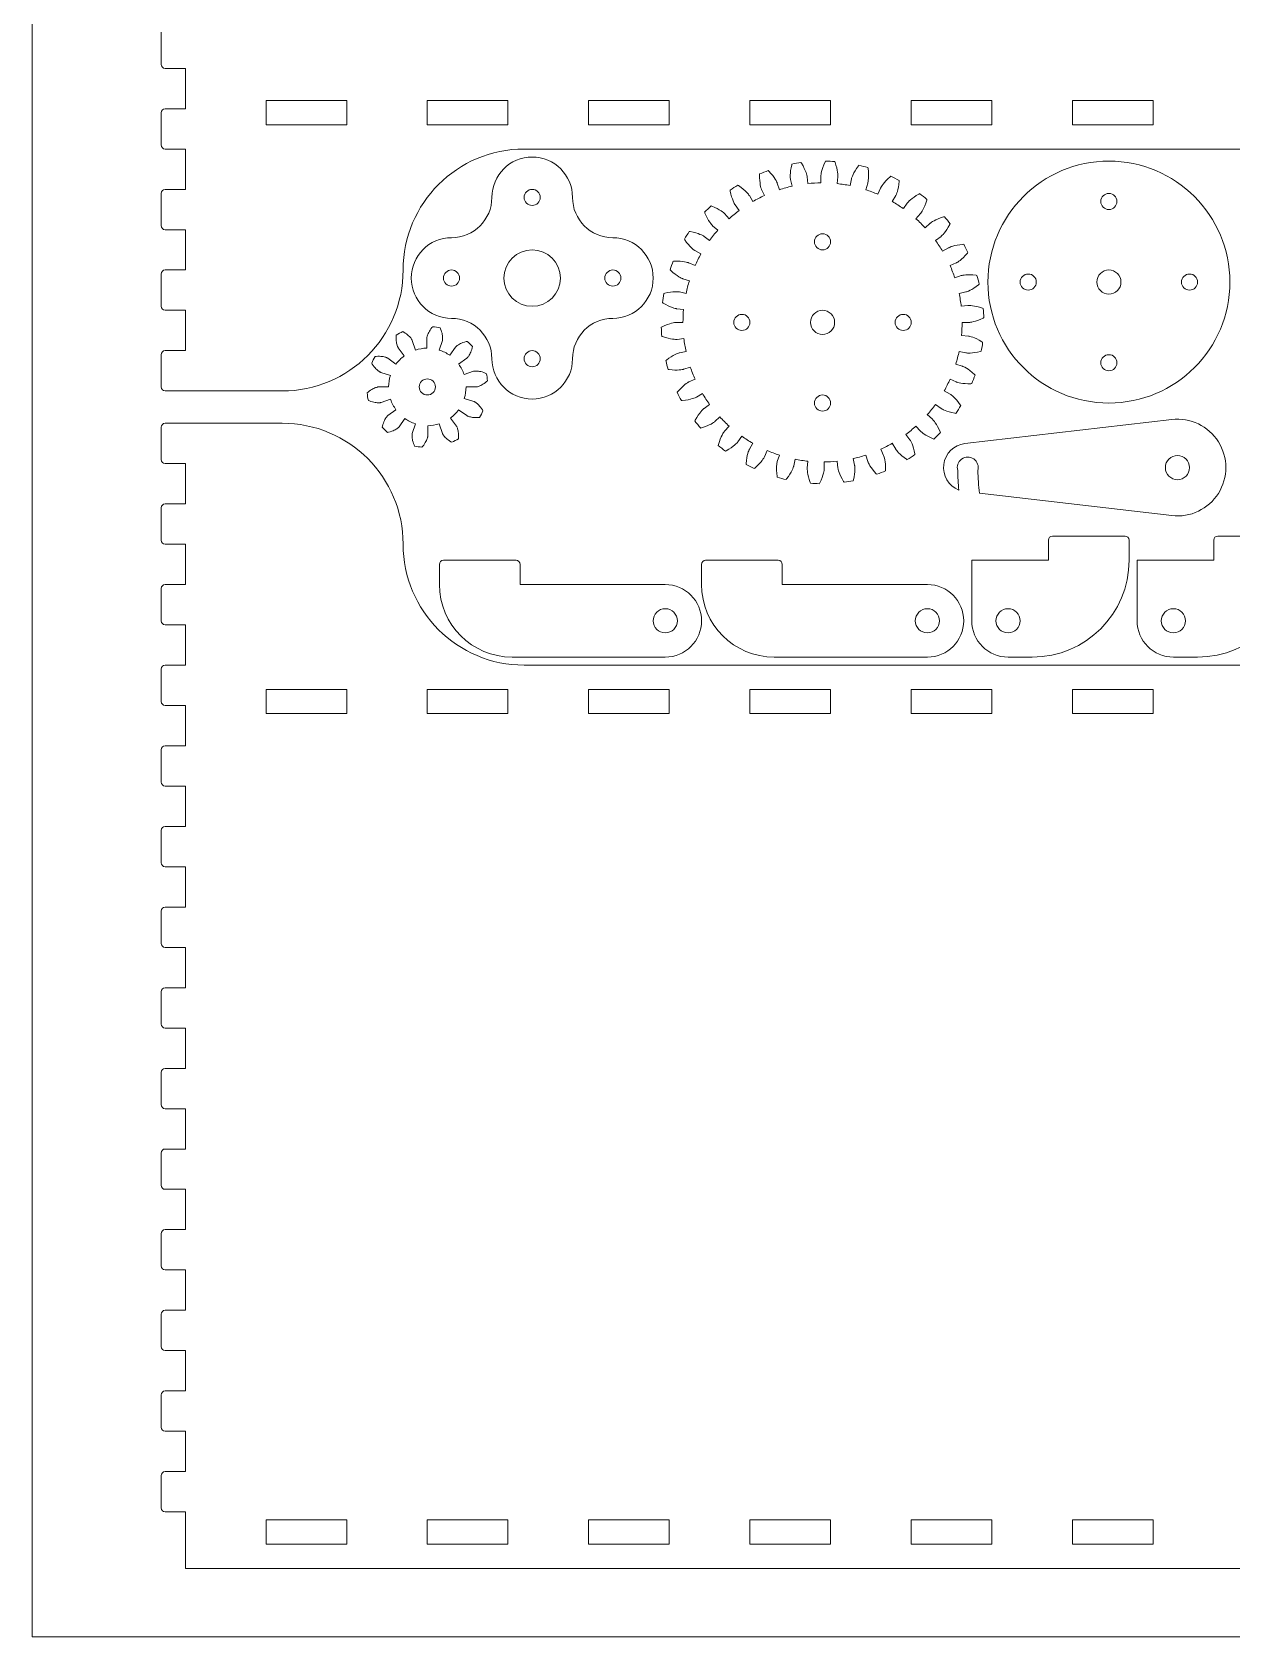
# Model space of a CAD drawing. Header units: millimetres. Extents: x 0 to 1220, y 0 to 610.
# Drawn here: x 0 to 297.5, y 0 to 398 of the extents above; entities that cross this region are included whole.
import ezdxf

# ---------------------------------------------------------------- set-up
doc = ezdxf.new("R2010")
doc.units = ezdxf.units.MM
doc.layers.get('0').update_dxf_attribs({"linetype": 'CONTINUOUS', "lineweight": 0})

msp = doc.modelspace()

# ---------------------------------------------------------------- linework, layer by layer
for p, q in [((0, 0), (0, 610)), ((32, 398), (32, 390)), ((33, 389), (38, 389)), ((38, 389), (38, 379)), ((33, 379), (38, 379)), ((58, 381), (78, 381)), ((58, 381), (58, 375)), ((78, 375), (78, 381)), ((98, 375), (98, 381)), ((98, 381), (118, 381)), ((118, 375), (118, 381)), ((138, 375), (138, 381)), ((138, 381), (158, 381)), ((158, 375), (158, 381)), ((178, 375), (178, 381)), ((178, 381), (198, 381)), ((198, 375), (198, 381)), ((218, 375), (218, 381)), ((218, 381), (238, 381)), ((238, 375), (238, 381)), ((258, 375), (258, 381)), ((258, 381), (278, 381)), ((278, 375), (278, 381)), ((32, 378), (32, 370)), ((58, 375), (78, 375)), ((98, 375), (118, 375)), ((138, 375), (158, 375)), ((178, 375), (198, 375)), ((218, 375), (238, 375)), ((258, 375), (278, 375)), ((33, 369), (38, 369)), ((38, 369), (38, 359)), ((374, 369), (122, 369)), ((180.39, 362.62), (180.4, 362.83)), ((180.39, 361.85), (180.39, 362.62)), ((182.67, 363.52), (182.53, 363.66)), ((183.19, 362.95), (182.67, 363.52)), ((183.63, 362.42), (183.19, 362.95)), ((183.98, 361.95), (183.63, 362.42)), ((187.99, 362.56), (188.02, 363.05)), ((187.99, 362.15), (187.99, 362.56)), ((188.02, 363.05), (188.08, 363.64)), ((188.08, 363.64), (188.19, 364.31)), ((188.19, 364.31), (188.35, 365.07)), ((188.35, 365.07), (188.4, 365.27)), ((190.77, 365.47), (190.65, 365.64)), ((191.16, 364.8), (190.77, 365.47)), ((191.47, 364.2), (191.16, 364.8)), ((191.72, 363.66), (191.47, 364.2)), ((191.9, 363.2), (191.72, 363.66)), ((192.03, 362.81), (191.9, 363.2)), ((192.12, 362.51), (192.03, 362.81)), ((192.17, 362.29), (192.12, 362.51)), ((192.2, 362.15), (192.17, 362.29)), ((195.59, 362.35), (195.6, 362.48)), ((195.59, 362.3), (195.59, 362.35)), ((195.59, 362.3), (195.59, 362.3)), ((195.61, 360.61), (195.59, 362.3)), ((195.6, 362.48), (195.63, 362.71)), ((195.63, 362.71), (195.68, 363.02)), ((195.68, 363.02), (195.77, 363.42)), ((195.77, 363.42), (195.9, 363.9)), ((195.9, 363.9), (196.08, 364.46)), ((196.08, 364.46), (196.32, 365.1)), ((196.32, 365.1), (196.64, 365.81)), ((196.64, 365.81), (196.73, 365.99)), ((199.09, 365.69), (199.01, 365.89)), ((199.33, 364.96), (199.09, 365.69)), ((199.51, 364.3), (199.33, 364.96)), ((199.64, 363.73), (199.51, 364.3)), ((199.72, 363.24), (199.64, 363.73)), ((199.77, 362.83), (199.72, 363.24)), ((199.8, 362.51), (199.77, 362.83)), ((199.8, 362.29), (199.8, 362.51)), ((199.8, 362.15), (199.8, 362.29)), ((203.27, 361.98), (203.39, 362.28)), ((203.39, 362.28), (203.55, 362.65)), ((203.55, 362.65), (203.78, 363.1)), ((203.78, 363.1), (204.08, 363.61)), ((204.08, 363.61), (204.45, 364.18)), ((204.45, 364.18), (204.9, 364.81)), ((204.9, 364.81), (205.03, 364.97)), ((207.27, 364.18), (207.24, 364.39)), ((207.36, 363.42), (207.27, 364.18)), ((207.4, 362.74), (207.36, 363.42)), ((207.4, 362.15), (207.4, 362.74)), ((212.77, 362.11), (212.93, 362.24)), ((33, 359), (38, 359)), ((173.12, 358.58), (173.08, 358.78)), ((173.28, 357.82), (173.12, 358.58)), ((175.17, 359.93), (174.99, 360.04)), ((175.79, 359.48), (175.17, 359.93)), ((176.33, 359.05), (175.79, 359.48)), ((176.77, 358.66), (176.33, 359.05)), ((177.13, 358.31), (176.77, 358.66)), ((177.4, 358.02), (177.13, 358.31)), ((180.43, 361.17), (180.39, 361.85)), ((180.49, 360.59), (180.43, 361.17)), ((180.57, 360.09), (180.49, 360.59)), ((180.65, 359.69), (180.57, 360.09)), ((180.73, 359.39), (180.65, 359.69)), ((180.8, 359.17), (180.73, 359.39)), ((180.85, 359.04), (180.8, 359.17)), ((180.86, 359), (180.85, 359.04)), ((180.86, 359), (180.86, 359)), ((181.57, 357.46), (180.86, 359)), ((184.26, 361.53), (183.98, 361.95)), ((184.47, 361.18), (184.26, 361.53)), ((184.62, 360.9), (184.47, 361.18)), ((184.71, 360.7), (184.62, 360.9)), ((184.77, 360.57), (184.71, 360.7)), ((184.78, 360.53), (184.77, 360.57)), ((184.78, 360.53), (184.78, 360.53)), ((185.31, 358.91), (184.78, 360.53)), ((188.01, 361.83), (187.99, 362.15)), ((188.03, 361.6), (188.01, 361.83)), ((188.05, 361.47), (188.03, 361.6)), ((188.05, 361.43), (188.05, 361.47)), ((188.05, 361.43), (188.05, 361.43)), ((188.43, 359.77), (188.05, 361.43)), ((192.21, 362.11), (192.2, 362.15)), ((192.21, 362.11), (192.21, 362.11)), ((192.38, 360.42), (192.21, 362.11)), ((199.62, 360.42), (199.79, 362.11)), ((199.79, 362.11), (199.8, 362.15)), ((199.79, 362.11), (199.79, 362.11)), ((202.82, 359.93), (203.15, 361.59)), ((203.15, 361.59), (203.16, 361.64)), ((203.15, 361.59), (203.15, 361.59)), ((203.16, 361.64), (203.2, 361.77)), ((203.2, 361.77), (203.27, 361.98)), ((206.69, 358.91), (207.22, 360.53)), ((207.22, 360.53), (207.23, 360.57)), ((207.22, 360.53), (207.22, 360.53)), ((207.23, 360.57), (207.26, 360.7)), ((207.26, 360.7), (207.31, 360.93)), ((207.31, 360.93), (207.35, 361.24)), ((207.35, 361.24), (207.39, 361.65)), ((207.39, 361.65), (207.4, 362.15)), ((209.72, 357.77), (210.39, 359.33)), ((210.39, 359.33), (210.41, 359.37)), ((210.39, 359.33), (210.39, 359.33)), ((210.41, 359.37), (210.48, 359.49)), ((210.48, 359.49), (210.59, 359.69)), ((210.59, 359.69), (210.77, 359.95)), ((210.77, 359.95), (211.01, 360.28)), ((211.01, 360.28), (211.33, 360.67)), ((211.33, 360.67), (211.72, 361.11)), ((211.72, 361.11), (212.2, 361.59)), ((212.2, 361.59), (212.77, 362.11)), ((214.43, 358.11), (214.55, 358.5)), ((214.55, 358.5), (214.67, 358.99)), ((214.67, 358.99), (214.79, 359.57)), ((214.79, 359.57), (214.89, 360.24)), ((214.89, 360.24), (214.96, 361.01)), ((214.96, 361.01), (214.97, 361.21)), ((32, 358), (32, 350)), ((168.57, 354.85), (168.37, 354.93)), ((169.27, 354.54), (168.57, 354.85)), ((169.88, 354.24), (169.27, 354.54)), ((170.4, 353.95), (169.88, 354.24)), ((173.46, 357.17), (173.28, 357.82)), ((173.64, 356.61), (173.46, 357.17)), ((173.82, 356.14), (173.64, 356.61)), ((173.98, 355.77), (173.82, 356.14)), ((174.12, 355.48), (173.98, 355.77)), ((174.23, 355.28), (174.12, 355.48)), ((174.31, 355.17), (174.23, 355.28)), ((174.33, 355.13), (174.31, 355.17)), ((174.33, 355.13), (174.33, 355.13)), ((175.35, 353.77), (174.33, 355.13)), ((177.61, 357.77), (177.4, 358.02)), ((177.75, 357.59), (177.61, 357.77)), ((177.82, 357.48), (177.75, 357.59)), ((177.85, 357.44), (177.82, 357.48)), ((177.85, 357.44), (177.85, 357.44)), ((178.7, 355.97), (177.85, 357.44)), ((213.3, 355.97), (214.15, 357.44)), ((214.15, 357.44), (214.17, 357.48)), ((214.15, 357.44), (214.15, 357.44)), ((214.17, 357.48), (214.23, 357.6)), ((214.23, 357.6), (214.32, 357.81)), ((214.32, 357.81), (214.43, 358.11)), ((216.03, 354.22), (217.01, 355.61)), ((217.01, 355.61), (217.04, 355.64)), ((217.01, 355.61), (217.01, 355.61)), ((217.04, 355.64), (217.12, 355.75)), ((217.12, 355.75), (217.28, 355.92)), ((217.28, 355.92), (217.5, 356.14)), ((217.5, 356.14), (217.81, 356.41)), ((217.81, 356.41), (218.2, 356.72)), ((218.2, 356.72), (218.68, 357.07)), ((218.68, 357.07), (219.25, 357.44)), ((219.25, 357.44), (219.91, 357.83)), ((219.91, 357.83), (220.1, 357.93)), ((220.9, 353.94), (221.12, 354.38)), ((221.12, 354.38), (221.35, 354.93)), ((221.35, 354.93), (221.59, 355.56)), ((221.59, 355.56), (221.83, 356.3)), ((221.83, 356.3), (221.88, 356.5)), ((166.84, 353.11), (166.77, 353.3)), ((167.16, 352.41), (166.84, 353.11)), ((167.47, 351.8), (167.16, 352.41)), ((167.76, 351.29), (167.47, 351.8)), ((168.04, 350.87), (167.76, 351.29)), ((168.27, 350.54), (168.04, 350.87)), ((168.47, 350.29), (168.27, 350.54)), ((168.62, 350.12), (168.47, 350.29)), ((170.82, 353.68), (170.4, 353.95)), ((171.15, 353.45), (170.82, 353.68)), ((171.4, 353.25), (171.15, 353.45)), ((171.58, 353.11), (171.4, 353.25)), ((171.68, 353.01), (171.58, 353.11)), ((171.71, 352.98), (171.68, 353.01)), ((171.71, 352.98), (171.71, 352.98)), ((172.84, 351.72), (171.71, 352.98)), ((219.16, 351.72), (220.29, 352.98)), ((220.29, 352.98), (220.32, 353.01)), ((220.29, 352.98), (220.29, 352.98)), ((220.32, 353.01), (220.41, 353.12)), ((220.41, 353.12), (220.53, 353.31)), ((220.53, 353.31), (220.7, 353.58)), ((220.7, 353.58), (220.9, 353.94)), ((221.46, 349.44), (222.71, 350.59)), ((222.71, 350.59), (222.74, 350.62)), ((222.71, 350.59), (222.71, 350.59)), ((222.74, 350.62), (222.85, 350.71)), ((222.85, 350.71), (223.03, 350.84)), ((223.03, 350.84), (223.3, 351.01)), ((223.3, 351.01), (223.66, 351.21)), ((223.66, 351.21), (224.1, 351.44)), ((224.1, 351.44), (224.64, 351.68)), ((224.64, 351.68), (225.28, 351.92)), ((225.28, 351.92), (226.01, 352.16)), ((226.01, 352.16), (226.21, 352.22)), ((227.18, 349.6), (227.56, 350.27)), ((227.56, 350.27), (227.66, 350.45)), ((33, 349), (38, 349)), ((38, 349), (38, 339)), ((161.84, 346.45), (161.73, 346.63)), ((162.3, 345.83), (161.84, 346.45)), ((163.17, 348.52), (162.96, 348.55)), ((163.92, 348.36), (163.17, 348.52)), ((164.58, 348.19), (163.92, 348.36)), ((165.15, 348.02), (164.58, 348.19)), ((165.61, 347.84), (165.15, 348.02)), ((165.99, 347.68), (165.61, 347.84)), ((166.28, 347.55), (165.99, 347.68)), ((166.47, 347.44), (166.28, 347.55)), ((166.59, 347.37), (166.47, 347.44)), ((166.63, 347.34), (166.59, 347.37)), ((166.63, 347.34), (166.63, 347.34)), ((168, 346.34), (166.63, 347.34)), ((168.72, 350.02), (168.62, 350.12)), ((168.75, 349.99), (168.72, 350.02)), ((168.75, 349.99), (168.75, 349.99)), ((170.02, 348.87), (168.75, 349.99)), ((224, 346.34), (225.37, 347.34)), ((225.37, 347.34), (225.41, 347.37)), ((225.37, 347.34), (225.37, 347.34)), ((225.41, 347.37), (225.51, 347.46)), ((225.51, 347.46), (225.68, 347.61)), ((225.68, 347.61), (225.9, 347.84)), ((225.9, 347.84), (226.16, 348.15)), ((226.16, 348.15), (226.47, 348.54)), ((226.47, 348.54), (226.81, 349.02)), ((226.81, 349.02), (227.18, 349.6)), ((162.73, 345.3), (162.3, 345.83)), ((163.12, 344.87), (162.73, 345.3)), ((163.48, 344.51), (163.12, 344.87)), ((163.78, 344.24), (163.48, 344.51)), ((164.02, 344.03), (163.78, 344.24)), ((164.21, 343.9), (164.02, 344.03)), ((164.32, 343.82), (164.21, 343.9)), ((164.36, 343.8), (164.32, 343.82)), ((164.36, 343.8), (164.36, 343.8)), ((165.84, 342.97), (164.36, 343.8)), ((225.78, 343.64), (227.24, 344.5)), ((227.24, 344.5), (227.28, 344.53)), ((227.24, 344.5), (227.24, 344.5)), ((227.28, 344.53), (227.4, 344.59)), ((227.4, 344.59), (227.61, 344.68)), ((227.61, 344.68), (227.9, 344.79)), ((227.9, 344.79), (228.29, 344.91)), ((228.29, 344.91), (228.78, 345.04)), ((228.78, 345.04), (229.35, 345.16)), ((229.35, 345.16), (230.02, 345.27)), ((230.02, 345.27), (230.79, 345.35)), ((230.79, 345.35), (231, 345.37)), ((230.93, 342.11), (231.4, 342.6)), ((231.4, 342.6), (231.92, 343.17)), ((231.92, 343.17), (232.05, 343.34)), ((33, 339), (38, 339)), ((158.34, 338.91), (158.19, 339.05)), ((158.91, 338.39), (158.34, 338.91)), ((159.44, 337.96), (158.91, 338.39)), ((159.2, 341.2), (159, 341.19)), ((159.98, 341.2), (159.2, 341.2)), ((160.66, 341.18), (159.98, 341.2)), ((161.24, 341.12), (160.66, 341.18)), ((161.74, 341.05), (161.24, 341.12)), ((162.14, 340.97), (161.74, 341.05)), ((162.45, 340.89), (162.14, 340.97)), ((162.66, 340.83), (162.45, 340.89)), ((162.79, 340.78), (162.66, 340.83)), ((162.83, 340.77), (162.79, 340.78)), ((162.83, 340.77), (162.83, 340.77)), ((164.38, 340.08), (162.83, 340.77)), ((227.62, 340.08), (229.17, 340.77)), ((229.17, 340.77), (229.21, 340.79)), ((229.17, 340.77), (229.17, 340.77)), ((229.21, 340.79), (229.33, 340.85)), ((229.33, 340.85), (229.52, 340.97)), ((229.52, 340.97), (229.78, 341.15)), ((229.78, 341.15), (230.11, 341.39)), ((230.11, 341.39), (230.49, 341.71)), ((230.49, 341.71), (230.93, 342.11)), ((32, 338), (32, 330)), ((159.92, 337.62), (159.44, 337.96)), ((160.34, 337.34), (159.92, 337.62)), ((160.69, 337.14), (160.34, 337.34)), ((160.97, 336.99), (160.69, 337.14)), ((161.18, 336.9), (160.97, 336.99)), ((161.31, 336.85), (161.18, 336.9)), ((161.35, 336.83), (161.31, 336.85)), ((161.35, 336.83), (161.35, 336.83)), ((162.97, 336.33), (161.35, 336.83)), ((228.79, 337.06), (230.4, 337.6)), ((230.4, 337.6), (230.44, 337.62)), ((230.4, 337.6), (230.4, 337.6)), ((230.44, 337.62), (230.58, 337.65)), ((230.58, 337.65), (230.8, 337.7)), ((230.8, 337.7), (231.11, 337.74)), ((231.11, 337.74), (231.52, 337.78)), ((231.52, 337.78), (232.02, 337.81)), ((232.02, 337.81), (232.61, 337.81)), ((232.61, 337.81), (233.29, 337.77)), ((233.01, 334.2), (233.51, 334.5)), ((233.29, 337.77), (234.06, 337.7)), ((233.51, 334.5), (234.08, 334.87)), ((234.06, 337.7), (234.26, 337.67)), ((234.08, 334.87), (234.7, 335.33)), ((234.7, 335.33), (234.86, 335.46)), ((156.48, 330.79), (156.3, 330.91)), ((157.15, 330.41), (156.48, 330.79)), ((156.85, 333.22), (156.65, 333.16)), ((157.6, 333.38), (156.85, 333.22)), ((157.75, 330.1), (157.15, 330.41)), ((158.27, 333.5), (157.6, 333.38)), ((158.86, 333.56), (158.27, 333.5)), ((159.36, 333.6), (158.86, 333.56)), ((159.76, 333.6), (159.36, 333.6)), ((160.08, 333.59), (159.76, 333.6)), ((160.31, 333.57), (160.08, 333.59)), ((160.44, 333.56), (160.31, 333.57)), ((160.49, 333.55), (160.44, 333.56)), ((160.49, 333.55), (160.49, 333.55)), ((162.15, 333.2), (160.49, 333.55)), ((229.85, 333.2), (231.51, 333.55)), ((231.51, 333.55), (231.56, 333.56)), ((231.51, 333.55), (231.51, 333.55)), ((231.56, 333.56), (231.69, 333.6)), ((231.69, 333.6), (231.9, 333.67)), ((231.9, 333.67), (232.2, 333.79)), ((232.2, 333.79), (232.57, 333.96)), ((232.57, 333.96), (233.01, 334.2)), ((33, 329), (38, 329)), ((38, 329), (38, 319)), ((158.29, 329.86), (157.75, 330.1)), ((158.76, 329.68), (158.29, 329.86)), ((159.15, 329.55), (158.76, 329.68)), ((159.45, 329.47), (159.15, 329.55)), ((159.67, 329.42), (159.45, 329.47)), ((159.81, 329.4), (159.67, 329.42)), ((159.85, 329.39), (159.81, 329.4)), ((159.85, 329.39), (159.85, 329.39)), ((161.54, 329.23), (159.85, 329.39)), ((230.38, 330), (232.06, 330.2)), ((232.06, 330.2), (232.06, 330.2)), ((232.06, 330.2), (232.11, 330.2)), ((232.11, 330.2), (232.24, 330.21)), ((232.24, 330.21), (232.47, 330.21)), ((232.47, 330.21), (232.79, 330.19)), ((232.79, 330.19), (233.19, 330.14)), ((233.19, 330.14), (233.69, 330.06)), ((233.69, 330.06), (234.26, 329.94)), ((233.9, 326.32), (234.46, 326.51)), ((234.26, 329.94), (234.92, 329.76)), ((234.46, 326.51), (235.09, 326.76)), ((234.92, 329.76), (235.66, 329.53)), ((235.09, 326.76), (235.8, 327.08)), ((235.66, 329.53), (235.85, 329.46)), ((235.8, 327.08), (235.98, 327.18)), ((90.28, 322.59), (90.26, 322.18)), ((90.3, 322.87), (90.28, 322.59)), ((91.96, 323.73), (92.2, 323.59)), ((92.2, 323.59), (92.54, 323.36)), ((92.54, 323.36), (92.85, 323.14)), ((92.85, 323.14), (93.12, 322.92)), ((93.12, 322.92), (93.35, 322.71)), ((93.35, 322.71), (93.56, 322.51)), ((93.56, 322.51), (93.73, 322.32)), ((97.92, 322.47), (97.89, 322.34)), ((97.97, 322.63), (97.92, 322.47)), ((98.03, 322.82), (97.97, 322.63)), ((98.11, 323.03), (98.03, 322.82)), ((98.21, 323.27), (98.11, 323.03)), ((98.34, 323.53), (98.21, 323.27)), ((98.5, 323.8), (98.34, 323.53)), ((98.68, 324.1), (98.5, 323.8)), ((98.9, 324.41), (98.68, 324.1)), ((99.15, 324.73), (98.9, 324.41)), ((99.34, 324.94), (99.15, 324.73)), ((101.18, 324.66), (101.29, 324.4)), ((101.29, 324.4), (101.44, 324.02)), ((101.44, 324.02), (101.55, 323.66)), ((101.55, 323.66), (101.64, 323.32)), ((101.64, 323.32), (101.71, 323.01)), ((101.71, 323.01), (101.76, 322.73)), ((101.76, 322.73), (101.79, 322.47)), ((101.79, 322.47), (101.8, 322.25)), ((156.2, 324.92), (156.02, 324.82)), ((156.34, 322.47), (156.15, 322.54)), ((156.91, 325.24), (156.2, 324.92)), ((157.08, 322.24), (156.34, 322.47)), ((157.54, 325.49), (156.91, 325.24)), ((158.1, 325.68), (157.54, 325.49)), ((158.58, 325.81), (158.1, 325.68)), ((158.98, 325.9), (158.58, 325.81)), ((159.29, 325.96), (158.98, 325.9)), ((159.51, 325.99), (159.29, 325.96)), ((159.65, 326), (159.51, 325.99)), ((159.69, 326), (159.65, 326)), ((159.69, 326), (159.69, 326)), ((161.39, 326), (159.69, 326)), ((230.46, 322.77), (232.15, 322.61)), ((230.61, 326), (232.31, 326)), ((232.15, 322.61), (232.15, 322.61)), ((232.15, 322.61), (232.19, 322.6)), ((232.19, 322.6), (232.33, 322.58)), ((232.31, 326), (232.31, 326)), ((232.31, 326), (232.35, 326)), ((232.33, 322.58), (232.55, 322.53)), ((232.35, 326), (232.49, 326.01)), ((232.49, 326.01), (232.71, 326.04)), ((232.55, 322.53), (232.85, 322.45)), ((232.71, 326.04), (233.02, 326.1)), ((232.85, 322.45), (233.24, 322.32)), ((233.02, 326.1), (233.42, 326.19)), ((233.42, 326.19), (233.9, 326.32)), ((33, 319), (38, 319)), ((90.26, 322.18), (90.27, 321.81)), ((90.27, 321.81), (90.29, 321.46)), ((90.29, 321.46), (90.33, 321.14)), ((90.33, 321.14), (90.37, 320.86)), ((90.37, 320.86), (90.43, 320.61)), ((90.43, 320.61), (90.49, 320.39)), ((90.49, 320.39), (90.55, 320.2)), ((90.55, 320.2), (90.61, 320.05)), ((90.61, 320.05), (90.66, 319.92)), ((90.66, 319.92), (90.71, 319.83)), ((90.71, 319.83), (90.74, 319.76)), ((90.74, 319.76), (90.78, 319.71)), ((90.78, 319.71), (92.27, 317.71)), ((93.73, 322.32), (93.88, 322.14)), ((93.88, 322.14), (93.99, 321.98)), ((93.99, 321.98), (94.09, 321.84)), ((94.09, 321.84), (94.16, 321.73)), ((94.16, 321.73), (94.21, 321.63)), ((94.21, 321.63), (94.24, 321.57)), ((94.24, 321.57), (94.26, 321.51)), ((94.26, 321.51), (95.03, 319.14)), ((97.87, 322.16), (97.86, 322.1)), ((97.86, 322.1), (97.89, 319.61)), ((97.88, 322.24), (97.87, 322.16)), ((97.89, 322.34), (97.88, 322.24)), ((101.74, 321.51), (100.97, 319.14)), ((101.75, 321.57), (101.74, 321.51)), ((101.77, 321.64), (101.75, 321.57)), ((101.78, 321.75), (101.77, 321.64)), ((101.8, 321.88), (101.78, 321.75)), ((101.8, 322.25), (101.8, 322.05)), ((101.8, 322.05), (101.8, 321.88)), ((105, 319.87), (103.56, 317.84)), ((105.04, 319.92), (105, 319.87)), ((105.09, 319.97), (105.04, 319.92)), ((105.17, 320.05), (105.09, 319.97)), ((105.27, 320.14), (105.17, 320.05)), ((105.4, 320.24), (105.27, 320.14)), ((105.56, 320.36), (105.4, 320.24)), ((105.75, 320.48), (105.56, 320.36)), ((105.97, 320.61), (105.75, 320.48)), ((106.23, 320.74), (105.97, 320.61)), ((106.51, 320.87), (106.23, 320.74)), ((106.84, 321), (106.51, 320.87)), ((107.2, 321.12), (106.84, 321)), ((107.59, 321.24), (107.2, 321.12)), ((107.86, 321.3), (107.59, 321.24)), ((108.78, 318.64), (108.65, 318.35)), ((108.9, 318.96), (108.78, 318.64)), ((109.02, 319.32), (108.9, 318.96)), ((109.13, 319.71), (109.02, 319.32)), ((109.19, 319.99), (109.13, 319.71)), ((157.74, 322.06), (157.08, 322.24)), ((158.31, 321.94), (157.74, 322.06)), ((158.81, 321.86), (158.31, 321.94)), ((159.21, 321.81), (158.81, 321.86)), ((159.53, 321.79), (159.21, 321.81)), ((159.76, 321.79), (159.53, 321.79)), ((159.89, 321.8), (159.76, 321.79)), ((159.94, 321.8), (159.89, 321.8)), ((161.62, 322), (159.94, 321.8)), ((159.94, 321.8), (159.94, 321.8)), ((160.31, 318.4), (160.1, 318.33)), ((160.44, 318.44), (160.31, 318.4)), ((160.49, 318.45), (160.44, 318.44)), ((162.15, 318.8), (160.49, 318.45)), ((160.49, 318.45), (160.49, 318.45)), ((229.85, 318.8), (231.51, 318.45)), ((231.51, 318.45), (231.51, 318.45)), ((231.51, 318.45), (231.56, 318.44)), ((231.56, 318.44), (231.69, 318.43)), ((231.69, 318.43), (231.92, 318.41)), ((231.92, 318.41), (232.24, 318.4)), ((232.24, 318.4), (232.64, 318.4)), ((232.64, 318.4), (233.14, 318.44)), ((233.14, 318.44), (233.73, 318.5)), ((233.24, 322.32), (233.71, 322.14)), ((233.71, 322.14), (234.25, 321.9)), ((233.73, 318.5), (234.4, 318.62)), ((234.25, 321.9), (234.85, 321.59)), ((234.4, 318.62), (235.15, 318.78)), ((234.85, 321.59), (235.52, 321.21)), ((235.15, 318.78), (235.35, 318.84)), ((235.52, 321.21), (235.7, 321.09)), ((32, 318), (32, 310)), ((84.2, 315.89), (84.35, 315.65)), ((84.35, 315.65), (84.58, 315.31)), ((84.58, 315.31), (84.8, 315.01)), ((84.8, 315.01), (85.03, 314.74)), ((85.03, 314.74), (85.24, 314.5)), ((85.04, 317.56), (85.32, 317.58)), ((85.24, 314.5), (85.45, 314.3)), ((85.32, 317.58), (85.73, 317.6)), ((85.73, 317.6), (86.11, 317.6)), ((86.11, 317.6), (86.46, 317.58)), ((86.46, 317.58), (86.77, 317.55)), ((86.77, 317.55), (87.06, 317.51)), ((87.06, 317.51), (87.31, 317.45)), ((87.31, 317.45), (87.53, 317.4)), ((87.53, 317.4), (87.72, 317.34)), ((87.72, 317.34), (87.87, 317.28)), ((87.87, 317.28), (88, 317.23)), ((88, 317.23), (88.09, 317.18)), ((88.09, 317.18), (88.16, 317.15)), ((88.16, 317.15), (88.21, 317.11)), ((88.21, 317.11), (90.23, 315.65)), ((107.79, 317.11), (105.77, 315.65)), ((107.84, 317.15), (107.79, 317.11)), ((107.89, 317.2), (107.84, 317.15)), ((107.97, 317.28), (107.89, 317.2)), ((108.05, 317.38), (107.97, 317.28)), ((108.16, 317.51), (108.05, 317.38)), ((108.27, 317.67), (108.16, 317.51)), ((108.39, 317.87), (108.27, 317.67)), ((108.52, 318.09), (108.39, 317.87)), ((108.65, 318.35), (108.52, 318.09)), ((157.3, 316.67), (157.14, 316.54)), ((157.92, 317.13), (157.3, 316.67)), ((158.49, 317.5), (157.92, 317.13)), ((158.99, 317.8), (158.49, 317.5)), ((159.43, 318.04), (158.99, 317.8)), ((159.8, 318.21), (159.43, 318.04)), ((160.1, 318.33), (159.8, 318.21)), ((163.21, 314.94), (161.6, 314.4)), ((229.03, 315.67), (230.65, 315.17)), ((230.65, 315.17), (230.65, 315.17)), ((230.65, 315.17), (230.69, 315.15)), ((230.69, 315.15), (230.82, 315.1)), ((230.82, 315.1), (231.03, 315.01)), ((231.03, 315.01), (231.31, 314.86)), ((231.31, 314.86), (231.66, 314.66)), ((231.66, 314.66), (232.08, 314.38)), ((85.45, 314.3), (85.64, 314.13)), ((85.64, 314.13), (85.81, 313.99)), ((85.81, 313.99), (85.97, 313.87)), ((85.97, 313.87), (86.11, 313.78)), ((86.11, 313.78), (86.23, 313.71)), ((86.23, 313.71), (86.32, 313.66)), ((86.32, 313.66), (86.39, 313.63)), ((86.39, 313.63), (86.45, 313.61)), ((86.45, 313.61), (88.83, 312.87)), ((109.47, 313.87), (107.1, 313.07)), ((109.53, 313.88), (109.47, 313.87)), ((109.6, 313.9), (109.53, 313.88)), ((109.7, 313.91), (109.6, 313.9)), ((109.84, 313.93), (109.7, 313.91)), ((110.01, 313.94), (109.84, 313.93)), ((110.2, 313.94), (110.01, 313.94)), ((110.43, 313.92), (110.2, 313.94)), ((110.69, 313.9), (110.43, 313.92)), ((110.97, 313.86), (110.69, 313.9)), ((111.28, 313.79), (110.97, 313.86)), ((111.52, 310.49), (111.27, 310.36)), ((111.62, 313.71), (111.28, 313.79)), ((111.8, 310.65), (111.52, 310.49)), ((111.98, 313.59), (111.62, 313.71)), ((112.09, 310.84), (111.8, 310.65)), ((112.36, 313.45), (111.98, 313.59)), ((112.39, 311.06), (112.09, 310.84)), ((112.62, 313.35), (112.36, 313.45)), ((112.71, 311.32), (112.39, 311.06)), ((112.92, 311.5), (112.71, 311.32)), ((157.94, 314.3), (157.74, 314.33)), ((158.71, 314.23), (157.94, 314.3)), ((159.39, 314.19), (158.71, 314.23)), ((159.98, 314.19), (159.39, 314.19)), ((160.48, 314.22), (159.98, 314.19)), ((160.89, 314.26), (160.48, 314.22)), ((161.2, 314.3), (160.89, 314.26)), ((161.42, 314.35), (161.2, 314.3)), ((161.56, 314.38), (161.42, 314.35)), ((161.89, 310.61), (161.51, 310.29)), ((161.6, 314.4), (161.56, 314.38)), ((161.6, 314.4), (161.6, 314.4)), ((162.22, 310.85), (161.89, 310.61)), ((162.48, 311.03), (162.22, 310.85)), ((162.67, 311.15), (162.48, 311.03)), ((162.79, 311.21), (162.67, 311.15)), ((162.83, 311.23), (162.79, 311.21)), ((164.38, 311.92), (162.83, 311.23)), ((162.83, 311.23), (162.83, 311.23)), ((227.62, 311.92), (229.17, 311.23)), ((229.17, 311.23), (229.17, 311.23)), ((229.17, 311.23), (229.21, 311.22)), ((229.21, 311.22), (229.34, 311.17)), ((229.34, 311.17), (229.55, 311.11)), ((229.55, 311.11), (229.86, 311.03)), ((229.86, 311.03), (230.26, 310.95)), ((230.26, 310.95), (230.76, 310.88)), ((230.76, 310.88), (231.34, 310.82)), ((231.34, 310.82), (232.02, 310.8)), ((232.02, 310.8), (232.8, 310.8)), ((232.08, 314.38), (232.56, 314.04)), ((232.56, 314.04), (233.09, 313.61)), ((232.8, 310.8), (233, 310.81)), ((233.09, 313.61), (233.66, 313.09)), ((233.66, 313.09), (233.81, 312.95)), ((33, 309), (38, 309)), ((38, 309), (62, 309)), ((83.08, 308.5), (83.29, 308.68)), ((83.29, 308.68), (83.61, 308.94)), ((83.38, 306.65), (83.64, 306.55)), ((83.61, 308.94), (83.91, 309.16)), ((83.64, 306.55), (84.02, 306.41)), ((83.91, 309.16), (84.2, 309.35)), ((84.2, 309.35), (84.48, 309.51)), ((84.48, 309.51), (84.73, 309.64)), ((84.73, 309.64), (84.97, 309.75)), ((84.97, 309.75), (85.18, 309.83)), ((85.18, 309.83), (85.37, 309.89)), ((85.37, 309.89), (85.53, 309.94)), ((85.53, 309.94), (85.66, 309.97)), ((85.66, 309.97), (85.76, 309.99)), ((85.76, 309.99), (85.84, 310)), ((85.84, 310), (85.9, 310)), ((85.9, 310), (88.39, 310)), ((86.53, 306.13), (88.9, 306.93)), ((109.55, 306.39), (107.17, 307.13)), ((110.1, 310), (107.61, 310)), ((110.16, 310), (110.1, 310)), ((110.24, 310.01), (110.16, 310)), ((110.34, 310.03), (110.24, 310.01)), ((110.47, 310.06), (110.34, 310.03)), ((110.63, 310.11), (110.47, 310.06)), ((110.82, 310.17), (110.63, 310.11)), ((111.03, 310.25), (110.82, 310.17)), ((111.27, 310.36), (111.03, 310.25)), ((160.08, 308.83), (159.95, 308.66)), ((160.6, 309.4), (160.08, 308.83)), ((161.07, 309.89), (160.6, 309.4)), ((161.21, 306.65), (161, 306.63)), ((161.51, 310.29), (161.07, 309.89)), ((161.98, 306.73), (161.21, 306.65)), ((162.65, 306.84), (161.98, 306.73)), ((163.22, 306.96), (162.65, 306.84)), ((163.71, 307.09), (163.22, 306.96)), ((164.1, 307.21), (163.71, 307.09)), ((164.39, 307.32), (164.1, 307.21)), ((164.6, 307.41), (164.39, 307.32)), ((164.72, 307.47), (164.6, 307.41)), ((164.76, 307.5), (164.72, 307.47)), ((166.22, 308.36), (164.76, 307.5)), ((164.76, 307.5), (164.76, 307.5)), ((226.16, 309.03), (227.64, 308.2)), ((227.64, 308.2), (227.64, 308.2)), ((227.64, 308.2), (227.68, 308.18)), ((227.68, 308.18), (227.79, 308.1)), ((227.79, 308.1), (227.98, 307.97)), ((227.98, 307.97), (228.22, 307.76)), ((228.22, 307.76), (228.52, 307.49)), ((228.52, 307.49), (228.88, 307.13)), ((228.88, 307.13), (229.27, 306.7)), ((229.27, 306.7), (229.7, 306.17)), ((84.02, 306.41), (84.38, 306.29)), ((84.38, 306.29), (84.72, 306.21)), ((84.72, 306.21), (85.03, 306.14)), ((85.03, 306.14), (85.31, 306.1)), ((85.31, 306.1), (85.57, 306.08)), ((85.57, 306.08), (85.8, 306.06)), ((85.8, 306.06), (85.99, 306.06)), ((85.99, 306.06), (86.16, 306.07)), ((86.16, 306.07), (86.3, 306.09)), ((86.3, 306.09), (86.4, 306.1)), ((86.4, 306.1), (86.47, 306.12)), ((86.47, 306.12), (86.53, 306.13)), ((87.73, 302.33), (87.84, 302.49)), ((87.84, 302.49), (87.95, 302.62)), ((87.95, 302.62), (88.03, 302.72)), ((88.03, 302.72), (88.11, 302.8)), ((88.11, 302.8), (88.16, 302.85)), ((88.16, 302.85), (88.21, 302.89)), ((88.21, 302.89), (90.23, 304.35)), ((107.79, 302.89), (105.77, 304.35)), ((107.84, 302.85), (107.79, 302.89)), ((107.91, 302.82), (107.84, 302.85)), ((108, 302.77), (107.91, 302.82)), ((108.13, 302.72), (108, 302.77)), ((108.28, 302.66), (108.13, 302.72)), ((108.47, 302.6), (108.28, 302.66)), ((108.69, 302.55), (108.47, 302.6)), ((108.94, 302.49), (108.69, 302.55)), ((109.23, 302.45), (108.94, 302.49)), ((109.61, 306.37), (109.55, 306.39)), ((109.68, 306.34), (109.61, 306.37)), ((109.77, 306.29), (109.68, 306.34)), ((109.89, 306.22), (109.77, 306.29)), ((110.03, 306.13), (109.89, 306.22)), ((110.19, 306.01), (110.03, 306.13)), ((110.36, 305.87), (110.19, 306.01)), ((110.55, 305.7), (110.36, 305.87)), ((110.76, 305.5), (110.55, 305.7)), ((110.97, 305.26), (110.76, 305.5)), ((111.2, 304.99), (110.97, 305.26)), ((111.42, 304.69), (111.2, 304.99)), ((111.65, 304.35), (111.42, 304.69)), ((111.8, 304.11), (111.65, 304.35)), ((165.19, 302.98), (164.82, 302.4)), ((165.53, 303.46), (165.19, 302.98)), ((165.84, 303.85), (165.53, 303.46)), ((166.1, 304.16), (165.84, 303.85)), ((166.32, 304.39), (166.1, 304.16)), ((166.49, 304.54), (166.32, 304.39)), ((166.59, 304.63), (166.49, 304.54)), ((166.63, 304.66), (166.59, 304.63)), ((168, 305.66), (166.63, 304.66)), ((166.63, 304.66), (166.63, 304.66)), ((170.54, 302.56), (169.29, 301.41)), ((221.98, 303.13), (223.25, 302.01)), ((224, 305.66), (225.37, 304.66)), ((225.37, 304.66), (225.37, 304.66)), ((225.37, 304.66), (225.41, 304.63)), ((225.41, 304.63), (225.53, 304.56)), ((225.53, 304.56), (225.72, 304.45)), ((225.72, 304.45), (226.01, 304.32)), ((226.01, 304.32), (226.39, 304.16)), ((226.39, 304.16), (226.85, 303.98)), ((226.85, 303.98), (227.42, 303.81)), ((227.42, 303.81), (228.08, 303.64)), ((228.08, 303.64), (228.83, 303.48)), ((228.83, 303.48), (229.04, 303.45)), ((229.7, 306.17), (230.16, 305.55)), ((230.16, 305.55), (230.27, 305.37)), ((32, 292), (32, 300)), ((33, 301), (38, 301)), ((62, 301), (38, 301)), ((86.81, 300.01), (86.87, 300.29)), ((86.87, 300.29), (86.98, 300.68)), ((86.98, 300.68), (87.1, 301.04)), ((87.1, 301.04), (87.22, 301.36)), ((87.22, 301.36), (87.35, 301.65)), ((87.35, 301.65), (87.48, 301.91)), ((87.48, 301.91), (87.61, 302.13)), ((87.61, 302.13), (87.73, 302.33)), ((88.14, 298.7), (88.41, 298.76)), ((88.41, 298.76), (88.8, 298.88)), ((88.8, 298.88), (89.16, 299)), ((89.16, 299), (89.49, 299.13)), ((89.49, 299.13), (89.77, 299.26)), ((89.77, 299.26), (90.03, 299.39)), ((90.03, 299.39), (90.25, 299.52)), ((90.25, 299.52), (90.44, 299.64)), ((90.44, 299.64), (90.6, 299.76)), ((90.6, 299.76), (90.73, 299.86)), ((90.73, 299.86), (90.83, 299.95)), ((90.83, 299.95), (90.91, 300.03)), ((90.91, 300.03), (90.96, 300.08)), ((90.96, 300.08), (91, 300.13)), ((91, 300.13), (92.44, 302.16)), ((94.26, 298.49), (95.03, 300.86)), ((98.14, 297.9), (98.11, 300.39)), ((101.74, 298.49), (100.97, 300.86)), ((105.22, 300.29), (103.73, 302.29)), ((105.26, 300.24), (105.22, 300.29)), ((105.29, 300.17), (105.26, 300.24)), ((105.34, 300.08), (105.29, 300.17)), ((105.39, 299.95), (105.34, 300.08)), ((105.45, 299.8), (105.39, 299.95)), ((105.51, 299.61), (105.45, 299.8)), ((105.57, 299.39), (105.51, 299.61)), ((105.63, 299.14), (105.57, 299.39)), ((105.67, 298.86), (105.63, 299.14)), ((105.71, 298.54), (105.67, 298.86)), ((105.73, 298.19), (105.71, 298.54)), ((109.54, 302.42), (109.23, 302.45)), ((109.89, 302.4), (109.54, 302.42)), ((110.27, 302.4), (109.89, 302.4)), ((110.68, 302.42), (110.27, 302.4)), ((110.96, 302.44), (110.68, 302.42)), ((164.44, 301.73), (164.34, 301.55)), ((164.82, 302.4), (164.44, 301.73)), ((165.99, 299.84), (165.79, 299.78)), ((166.72, 300.08), (165.99, 299.84)), ((167.36, 300.32), (166.72, 300.08)), ((167.9, 300.56), (167.36, 300.32)), ((168.34, 300.79), (167.9, 300.56)), ((168.7, 300.99), (168.34, 300.79)), ((168.97, 301.16), (168.7, 300.99)), ((169.15, 301.29), (168.97, 301.16)), ((169.26, 301.38), (169.15, 301.29)), ((169.29, 301.41), (169.26, 301.38)), ((169.29, 301.41), (169.29, 301.41)), ((171.47, 298.69), (171.3, 298.42)), ((171.59, 298.88), (171.47, 298.69)), ((171.68, 298.99), (171.59, 298.88)), ((171.71, 299.02), (171.68, 298.99)), ((172.84, 300.28), (171.71, 299.02)), ((171.71, 299.02), (171.71, 299.02)), ((219.16, 300.28), (220.29, 299.02)), ((220.29, 299.02), (220.29, 299.02)), ((220.29, 299.02), (220.32, 298.99)), ((220.32, 298.99), (220.42, 298.89)), ((220.42, 298.89), (220.6, 298.75)), ((220.6, 298.75), (220.85, 298.55)), ((220.85, 298.55), (221.18, 298.32)), ((223.25, 302.01), (223.25, 302.01)), ((223.25, 302.01), (223.28, 301.98)), ((223.28, 301.98), (223.38, 301.88)), ((223.38, 301.88), (223.53, 301.71)), ((223.53, 301.71), (223.73, 301.46)), ((223.73, 301.46), (223.96, 301.13)), ((223.96, 301.13), (224.24, 300.71)), ((224.24, 300.71), (224.53, 300.2)), ((224.53, 300.2), (224.84, 299.59)), ((224.84, 299.59), (225.16, 298.89)), ((225.16, 298.89), (225.23, 298.7)), ((231.31, 295.96), (282.62, 301.92)), ((94.2, 298.12), (94.22, 298.25)), ((94.2, 297.95), (94.2, 298.12)), ((94.2, 297.75), (94.2, 297.95)), ((94.21, 297.53), (94.2, 297.75)), ((94.24, 297.27), (94.21, 297.53)), ((94.22, 298.25), (94.23, 298.36)), ((94.23, 298.36), (94.25, 298.43)), ((94.29, 296.99), (94.24, 297.27)), ((94.25, 298.43), (94.26, 298.49)), ((94.36, 296.68), (94.29, 296.99)), ((94.45, 296.34), (94.36, 296.68)), ((94.56, 295.98), (94.45, 296.34)), ((94.71, 295.6), (94.56, 295.98)), ((94.82, 295.34), (94.71, 295.6)), ((96.66, 295.06), (96.85, 295.27)), ((96.85, 295.27), (97.1, 295.59)), ((97.1, 295.59), (97.32, 295.9)), ((97.32, 295.9), (97.5, 296.2)), ((97.5, 296.2), (97.66, 296.47)), ((97.66, 296.47), (97.79, 296.73)), ((97.79, 296.73), (97.89, 296.97)), ((97.89, 296.97), (97.97, 297.18)), ((97.97, 297.18), (98.03, 297.37)), ((98.03, 297.37), (98.08, 297.53)), ((98.08, 297.53), (98.11, 297.66)), ((98.11, 297.66), (98.12, 297.76)), ((98.12, 297.76), (98.13, 297.84)), ((98.13, 297.84), (98.14, 297.9)), ((101.76, 298.43), (101.74, 298.49)), ((101.79, 298.37), (101.76, 298.43)), ((101.84, 298.27), (101.79, 298.37)), ((101.91, 298.16), (101.84, 298.27)), ((102.01, 298.02), (101.91, 298.16)), ((102.12, 297.86), (102.01, 298.02)), ((102.27, 297.68), (102.12, 297.86)), ((102.44, 297.49), (102.27, 297.68)), ((102.65, 297.29), (102.44, 297.49)), ((102.88, 297.08), (102.65, 297.29)), ((103.15, 296.86), (102.88, 297.08)), ((103.46, 296.64), (103.15, 296.86)), ((103.8, 296.41), (103.46, 296.64)), ((104.04, 296.27), (103.8, 296.41)), ((105.7, 297.13), (105.72, 297.41)), ((105.72, 297.41), (105.74, 297.82)), ((105.74, 297.82), (105.73, 298.19)), ((170.17, 295.7), (170.12, 295.5)), ((170.41, 296.44), (170.17, 295.7)), ((170.65, 297.07), (170.41, 296.44)), ((170.88, 297.62), (170.65, 297.07)), ((171.1, 298.06), (170.88, 297.62)), ((171.3, 298.42), (171.1, 298.06)), ((172.75, 294.56), (172.09, 294.17)), ((173.32, 294.93), (172.75, 294.56)), ((173.8, 295.28), (173.32, 294.93)), ((174.19, 295.59), (173.8, 295.28)), ((174.5, 295.86), (174.19, 295.59)), ((174.72, 296.08), (174.5, 295.86)), ((174.88, 296.25), (174.72, 296.08)), ((174.96, 296.36), (174.88, 296.25)), ((174.99, 296.39), (174.96, 296.36)), ((175.97, 297.78), (174.99, 296.39)), ((174.99, 296.39), (174.99, 296.39)), ((177.85, 294.56), (177.83, 294.52)), ((178.7, 296.03), (177.85, 294.56)), ((177.85, 294.56), (177.85, 294.56)), ((210.43, 294.54), (211.14, 293)), ((213.3, 296.03), (214.15, 294.56)), ((214.15, 294.56), (214.15, 294.56)), ((214.15, 294.56), (214.18, 294.52)), ((216.65, 298.23), (217.67, 296.87)), ((217.67, 296.87), (217.67, 296.87)), ((217.67, 296.87), (217.69, 296.83)), ((217.69, 296.83), (217.77, 296.72)), ((217.77, 296.72), (217.88, 296.52)), ((217.88, 296.52), (218.02, 296.23)), ((218.02, 296.23), (218.18, 295.86)), ((218.18, 295.86), (218.36, 295.39)), ((218.36, 295.39), (218.54, 294.83)), ((218.54, 294.83), (218.72, 294.18)), ((221.18, 298.32), (221.6, 298.05)), ((221.6, 298.05), (222.12, 297.76)), ((222.12, 297.76), (222.73, 297.46)), ((222.73, 297.46), (223.43, 297.15)), ((223.43, 297.15), (223.63, 297.07)), ((33, 291), (38, 291)), ((38, 281), (38, 291)), ((172.09, 294.17), (171.9, 294.07)), ((177.04, 290.99), (177.03, 290.79)), ((177.11, 291.76), (177.04, 290.99)), ((177.21, 292.43), (177.11, 291.76)), ((177.33, 293.01), (177.21, 292.43)), ((177.45, 293.5), (177.33, 293.01)), ((177.57, 293.89), (177.45, 293.5)), ((177.68, 294.19), (177.57, 293.89)), ((177.77, 294.4), (177.68, 294.19)), ((177.83, 294.52), (177.77, 294.4)), ((180.28, 290.89), (179.8, 290.41)), ((180.67, 291.33), (180.28, 290.89)), ((180.99, 291.72), (180.67, 291.33)), ((181.23, 292.05), (180.99, 291.72)), ((181.41, 292.31), (181.23, 292.05)), ((181.52, 292.51), (181.41, 292.31)), ((181.59, 292.63), (181.52, 292.51)), ((181.61, 292.67), (181.59, 292.63)), ((182.28, 294.23), (181.61, 292.67)), ((181.61, 292.67), (181.61, 292.67)), ((184.65, 290.76), (184.61, 290.35)), ((184.69, 291.07), (184.65, 290.76)), ((184.74, 291.3), (184.69, 291.07)), ((184.77, 291.43), (184.74, 291.3)), ((184.78, 291.47), (184.77, 291.43)), ((185.31, 293.09), (184.78, 291.47)), ((184.78, 291.47), (184.78, 291.47)), ((189.18, 292.07), (188.85, 290.41)), ((192.38, 291.58), (192.21, 289.89)), ((196.39, 291.39), (196.41, 289.7)), ((199.62, 291.58), (199.79, 289.89)), ((203.57, 292.23), (203.95, 290.57)), ((203.95, 290.57), (203.95, 290.57)), ((203.95, 290.57), (203.95, 290.53)), ((206.69, 293.09), (207.22, 291.47)), ((207.22, 291.47), (207.22, 291.47)), ((207.22, 291.47), (207.23, 291.43)), ((207.23, 291.43), (207.29, 291.3)), ((207.29, 291.3), (207.38, 291.1)), ((207.38, 291.1), (207.53, 290.82)), ((207.53, 290.82), (207.74, 290.47)), ((211.14, 293), (211.14, 293)), ((211.14, 293), (211.15, 292.96)), ((211.15, 292.96), (211.2, 292.83)), ((211.2, 292.83), (211.27, 292.61)), ((211.27, 292.61), (211.35, 292.31)), ((211.35, 292.31), (211.43, 291.91)), ((211.43, 291.91), (211.51, 291.41)), ((211.51, 291.41), (211.57, 290.83)), ((211.57, 290.83), (211.61, 290.15)), ((214.18, 294.52), (214.25, 294.41)), ((214.25, 294.41), (214.39, 294.23)), ((214.39, 294.23), (214.6, 293.98)), ((214.6, 293.98), (214.87, 293.69)), ((214.87, 293.69), (215.23, 293.34)), ((215.23, 293.34), (215.67, 292.95)), ((215.67, 292.95), (216.21, 292.52)), ((216.21, 292.52), (216.83, 292.07)), ((216.83, 292.07), (217.01, 291.96)), ((218.72, 294.18), (218.88, 293.42)), ((218.88, 293.42), (218.92, 293.22)), ((179.23, 289.89), (179.07, 289.76)), ((179.8, 290.41), (179.23, 289.89)), ((184.61, 290.35), (184.6, 289.85)), ((184.6, 289.85), (184.6, 289.26)), ((184.6, 289.26), (184.64, 288.58)), ((184.64, 288.58), (184.73, 287.82)), ((184.73, 287.82), (184.76, 287.61)), ((187.1, 287.19), (186.97, 287.03)), ((187.55, 287.82), (187.1, 287.19)), ((187.92, 288.39), (187.55, 287.82)), ((188.22, 288.9), (187.92, 288.39)), ((188.45, 289.35), (188.22, 288.9)), ((188.61, 289.72), (188.45, 289.35)), ((188.73, 290.02), (188.61, 289.72)), ((188.8, 290.23), (188.73, 290.02)), ((188.84, 290.36), (188.8, 290.23)), ((188.85, 290.41), (188.84, 290.36)), ((188.85, 290.41), (188.85, 290.41)), ((192.21, 289.89), (192.2, 289.85)), ((192.2, 289.85), (192.2, 289.71)), ((192.2, 289.71), (192.2, 289.49)), ((192.2, 289.49), (192.23, 289.17)), ((192.21, 289.89), (192.21, 289.89)), ((192.23, 289.17), (192.28, 288.76)), ((192.28, 288.76), (192.36, 288.27)), ((192.36, 288.27), (192.49, 287.7)), ((192.49, 287.7), (192.67, 287.04)), ((192.67, 287.04), (192.91, 286.31)), ((195.68, 286.9), (195.36, 286.19)), ((195.92, 287.54), (195.68, 286.9)), ((196.1, 288.1), (195.92, 287.54)), ((196.23, 288.58), (196.1, 288.1)), ((196.32, 288.98), (196.23, 288.58)), ((196.37, 289.29), (196.32, 288.98)), ((196.4, 289.52), (196.37, 289.29)), ((196.41, 289.65), (196.4, 289.52)), ((196.41, 289.7), (196.41, 289.7)), ((196.41, 289.7), (196.41, 289.65)), ((199.79, 289.89), (199.79, 289.89)), ((199.79, 289.89), (199.8, 289.85)), ((199.8, 289.85), (199.83, 289.71)), ((199.83, 289.71), (199.88, 289.49)), ((199.88, 289.49), (199.97, 289.19)), ((199.97, 289.19), (200.1, 288.8)), ((200.1, 288.8), (200.28, 288.34)), ((200.28, 288.34), (200.53, 287.8)), ((200.53, 287.8), (200.84, 287.2)), ((200.84, 287.2), (201.23, 286.53)), ((203.65, 286.93), (203.6, 286.73)), ((203.81, 287.69), (203.65, 286.93)), ((203.92, 288.36), (203.81, 287.69)), ((203.98, 288.95), (203.92, 288.36)), ((203.95, 290.53), (203.97, 290.4)), ((203.97, 290.4), (203.99, 290.17)), ((204.01, 289.44), (203.98, 288.95)), ((203.99, 290.17), (204.01, 289.85)), ((204.01, 289.85), (204.01, 289.44)), ((207.74, 290.47), (208.02, 290.05)), ((208.02, 290.05), (208.37, 289.58)), ((208.37, 289.58), (208.81, 289.05)), ((208.81, 289.05), (209.33, 288.48)), ((209.33, 288.48), (209.47, 288.34)), ((211.61, 289.38), (211.6, 289.17)), ((211.61, 290.15), (211.61, 289.38)), ((192.91, 286.31), (192.99, 286.11)), ((195.36, 286.19), (195.27, 286.01)), ((201.23, 286.53), (201.35, 286.36)), ((234.91, 283.62), (282.62, 278.08)), ((32, 272), (32, 280)), ((33, 281), (38, 281)), ((33, 271), (38, 271)), ((38, 261), (38, 271)), ((252, 272), (252, 267)), ((271, 273), (253, 273)), ((272, 272), (272, 267)), ((293, 272), (293, 267)), ((312, 273), (294, 273)), ((102, 267), (120, 267)), ((167, 267), (185, 267)), ((233, 252), (233, 267)), ((233, 267), (252, 267)), ((274, 252), (274, 267)), ((274, 267), (293, 267)), ((101, 266), (101, 261)), ((121, 266), (121, 261)), ((166, 266), (166, 261)), ((186, 266), (186, 261)), ((32, 252), (32, 260)), ((33, 261), (38, 261)), ((121, 261), (147, 261)), ((157, 261), (147, 261)), ((186, 261), (212, 261)), ((222, 261), (212, 261)), ((33, 251), (38, 251)), ((38, 241), (38, 251)), ((119, 243), (157, 243)), ((184, 243), (222, 243)), ((242, 243), (248, 243)), ((283, 243), (289, 243)), ((32, 232), (32, 240)), ((33, 241), (38, 241)), ((374, 241), (122, 241)), ((58, 235), (58, 229)), ((58, 235), (78, 235)), ((78, 235), (78, 229)), ((98, 235), (98, 229)), ((98, 235), (118, 235)), ((118, 235), (118, 229)), ((138, 235), (138, 229)), ((138, 235), (158, 235)), ((158, 235), (158, 229)), ((178, 235), (178, 229)), ((178, 235), (198, 235)), ((198, 235), (198, 229)), ((218, 235), (218, 229)), ((218, 235), (238, 235)), ((238, 235), (238, 229)), ((258, 235), (258, 229)), ((258, 235), (278, 235)), ((278, 235), (278, 229)), ((33, 231), (38, 231)), ((38, 221), (38, 231)), ((58, 229), (78, 229)), ((98, 229), (118, 229)), ((138, 229), (158, 229)), ((178, 229), (198, 229)), ((218, 229), (238, 229)), ((258, 229), (278, 229)), ((32, 212), (32, 220)), ((33, 221), (38, 221)), ((33, 211), (38, 211)), ((38, 201), (38, 211)), ((32, 192), (32, 200)), ((33, 201), (38, 201)), ((33, 191), (38, 191)), ((38, 181), (38, 191)), ((32, 172), (32, 180)), ((33, 181), (38, 181)), ((33, 171), (38, 171)), ((38, 161), (38, 171)), ((32, 152), (32, 160)), ((33, 161), (38, 161)), ((33, 151), (38, 151)), ((38, 141), (38, 151)), ((32, 132), (32, 140)), ((33, 141), (38, 141)), ((33, 131), (38, 131)), ((38, 121), (38, 131)), ((32, 112), (32, 120)), ((33, 121), (38, 121)), ((33, 111), (38, 111)), ((38, 101), (38, 111)), ((32, 92), (32, 100)), ((33, 101), (38, 101)), ((33, 91), (38, 91)), ((38, 81), (38, 91)), ((32, 72), (32, 80)), ((33, 81), (38, 81)), ((33, 71), (38, 71)), ((38, 61), (38, 71)), ((32, 52), (32, 60)), ((33, 61), (38, 61)), ((33, 51), (38, 51)), ((38, 41), (38, 51)), ((32, 32), (32, 40)), ((33, 41), (38, 41)), ((33, 31), (38, 31)), ((38, 31), (38, 17)), ((58, 29), (58, 23)), ((58, 29), (78, 29)), ((78, 29), (78, 23)), ((98, 29), (98, 23)), ((98, 29), (118, 29)), ((118, 29), (118, 23)), ((138, 29), (138, 23)), ((138, 29), (158, 29)), ((158, 29), (158, 23)), ((178, 29), (178, 23)), ((178, 29), (198, 29)), ((198, 29), (198, 23)), ((218, 29), (218, 23)), ((218, 29), (238, 29)), ((238, 29), (238, 23)), ((258, 29), (258, 23)), ((258, 29), (278, 29)), ((278, 29), (278, 23)), ((58, 23), (78, 23)), ((98, 23), (118, 23)), ((138, 23), (158, 23)), ((178, 23), (198, 23)), ((218, 23), (238, 23)), ((258, 23), (278, 23)), ((38, 17), (458, 17)), ((0, 0), (1220, 0))]:
    msp.add_line(p, q)
for centre, radius in [((267, 336), 30), ((124, 357), 2), ((267, 356), 2), ((196, 346), 2), ((124, 337), 7), ((104, 337), 2), ((144, 337), 2), ((267, 336), 3), ((247, 336), 2), ((287, 336), 2), ((176, 326), 2), ((196, 326), 3), ((216, 326), 2), ((124, 317), 2), ((267, 316), 2), ((98, 310), 2), ((196, 306), 2), ((284, 290), 3), ((157, 252), 3), ((222, 252), 3), ((242, 252), 3), ((283, 252), 3)]:
    msp.add_circle(centre, radius)
at = {"color": 7, "linetype": 'CONTINUOUS', "lineweight": 0}
for centre, radius, start, end in [((33, 390), 1, 180, 270), ((33, 378), 1, 90, 180), ((33, 370), 1, 180, 270), ((122, 339), 30, 90, 180), ((124, 357), 10, 0, 180), ((196, 326), 40, 109.6847, 112.9561), ((196, 326), 40, 97.6847, 100.9561), ((196, 326), 40, 85.6847, 88.9561), ((196, 326), 40, 73.6847, 76.9561), ((196, 326), 40, 61.6847, 64.9561), ((33, 358), 1, 90, 180), ((196, 326), 40, 121.6847, 124.9561), ((196, 326), 34.61, 102.6408, 108), ((196, 326), 34.61, 90.6408, 96), ((196, 326), 34.61, 78.6408, 84), ((196, 326), 34.61, 66.6408, 72), ((104, 357), 10, 270, 0), ((144, 357), 10, 180, 270), ((196, 326), 40, 133.6847, 136.9561), ((196, 326), 34.61, 114.6408, 120), ((196, 326), 34.61, 54.6408, 60), ((196, 326), 40, 49.6847, 52.9561), ((196, 326), 34.61, 126.6408, 132), ((196, 326), 34.61, 42.6408, 48), ((196, 326), 40, 37.6847, 40.9561), ((33, 350), 1, 180, 270), ((104, 337), 10, 90, 270), ((144, 337), 10, 270, 90), ((196, 326), 40, 145.6847, 148.9561), ((196, 326), 34.61, 138.6408, 144), ((196, 326), 34.61, 30.6408, 36), ((196, 326), 34.61, 150.6408, 156), ((196, 326), 40, 25.6847, 28.9561), ((33, 338), 1, 90, 180), ((62, 339), 30, 270, 0), ((196, 326), 40, 157.6847, 160.9561), ((196, 326), 34.61, 18.6408, 24), ((196, 326), 34.61, 162.6408, 168), ((196, 326), 40, 13.6847, 16.9561), ((196, 326), 40, 169.6847, 172.9561), ((196, 326), 34.61, 6.6408, 12), ((33, 330), 1, 180, 270), ((104, 317), 10, 0, 90), ((144, 317), 10, 90, 180), ((196, 326), 34.61, 174.6408, 180), ((196, 326), 40, 1.6847, 4.9561), ((98, 310), 15, 113.7549, 120.8859), ((98, 310), 15, 77.7549, 84.8859), ((196, 326), 40, 181.6847, 184.9561), ((196, 326), 34.61, 354.6408, 360), ((33, 318), 1, 90, 180), ((98, 310), 9.61, 90.6408, 108), ((98, 310), 9.61, 54.6408, 72), ((98, 310), 15, 41.7549, 48.8859), ((196, 326), 34.61, 186.6408, 192), ((196, 326), 34.61, 342.6408, 348), ((196, 326), 40, 349.6847, 352.9561), ((98, 310), 15, 149.7549, 156.8859), ((98, 310), 9.61, 126.6408, 144), ((98, 310), 9.61, 18.6408, 36), ((124, 317), 10, 180, 0), ((196, 326), 40, 193.6847, 196.9561), ((196, 326), 34.61, 198.6408, 204), ((98, 310), 9.61, 162.6408, 180), ((98, 310), 15, 5.7549, 12.8859), ((196, 326), 34.61, 330.6408, 336), ((196, 326), 40, 337.6847, 340.9561), ((33, 310), 1, 180, 270), ((98, 310), 15, 185.7549, 192.8859), ((98, 310), 9.61, 198.6408, 216), ((98, 310), 9.61, 342.6408, 360), ((196, 326), 40, 205.6847, 208.9561), ((196, 326), 34.61, 210.6408, 216), ((98, 310), 9.61, 306.6408, 324), ((98, 310), 15, 329.7549, 336.8859), ((196, 326), 34.61, 222.6408, 228), ((196, 326), 34.61, 318.6408, 324), ((196, 326), 40, 325.6847, 328.9561), ((33, 300), 1, 90, 180), ((62, 271), 30, 360, 90), ((98, 310), 15, 221.7549, 228.8859), ((98, 310), 9.61, 234.6408, 252), ((98, 310), 9.61, 270.6408, 288), ((196, 326), 40, 217.6847, 220.9561), ((196, 326), 34.61, 306.6408, 312), ((196, 326), 40, 313.6847, 316.9561), ((284, 290), 12, 263.3742, 96.6258), ((98, 310), 15, 257.7549, 264.8859), ((98, 310), 15, 293.7549, 300.8859), ((196, 326), 40, 229.6847, 232.9561), ((196, 326), 34.61, 234.6408, 240), ((196, 326), 34.61, 294.6408, 300), ((232, 290), 6, 96.6258, 248.3466), ((33, 292), 1, 180, 270), ((196, 326), 40, 241.6847, 244.9561), ((196, 326), 34.61, 246.6408, 252), ((196, 326), 34.61, 258.6408, 264), ((196, 326), 34.61, 270.6408, 276), ((196, 326), 34.61, 282.6408, 288), ((196, 326), 40, 301.6847, 304.9561), ((232, 290), 2.6, 344.4559, 196.3312), ((196, 326), 40, 253.6847, 256.9561), ((196, 326), 40, 277.6847, 280.9561), ((196, 326), 40, 289.6847, 292.9561), ((284, 290), 54.5, 180.7686, 185.873), ((284, 290), 49.5, 180.8065, 187.4039), ((196, 326), 40, 265.6847, 268.9561), ((33, 280), 1, 90, 180), ((33, 272), 1, 180, 270), ((122, 271), 30, 180, 270), ((253, 272), 1, 90, 180), ((271, 272), 1, 0, 90), ((294, 272), 1, 90, 180), ((102, 266), 1, 90, 180), ((120, 266), 1, 360, 90), ((167, 266), 1, 90, 180), ((185, 266), 1, 360, 90), ((248, 267), 24, 270, 0), ((289, 267), 24, 270, 0), ((33, 260), 1, 90, 180), ((119, 261), 18, 180, 270), ((157, 252), 9, 270, 90), ((184, 261), 18, 180, 270), ((222, 252), 9, 270, 90), ((33, 252), 1, 180, 270), ((242, 252), 9, 180, 270), ((283, 252), 9, 180, 270), ((33, 240), 1, 90, 180), ((33, 232), 1, 180, 270), ((33, 220), 1, 90, 180), ((33, 212), 1, 180, 270), ((33, 200), 1, 90, 180), ((33, 192), 1, 180, 270), ((33, 180), 1, 90, 180), ((33, 172), 1, 180, 270), ((33, 160), 1, 90, 180), ((33, 152), 1, 180, 270), ((33, 140), 1, 90, 180), ((33, 132), 1, 180, 270), ((33, 120), 1, 90, 180), ((33, 112), 1, 180, 270), ((33, 100), 1, 90, 180), ((33, 92), 1, 180, 270), ((33, 80), 1, 90, 180), ((33, 72), 1, 180, 270), ((33, 60), 1, 90, 180), ((33, 52), 1, 180, 270), ((33, 40), 1, 90, 180), ((33, 32), 1, 180, 270)]:
    msp.add_arc(centre, radius, start, end, dxfattribs=at)

doc.saveas('drawing.dxf')
